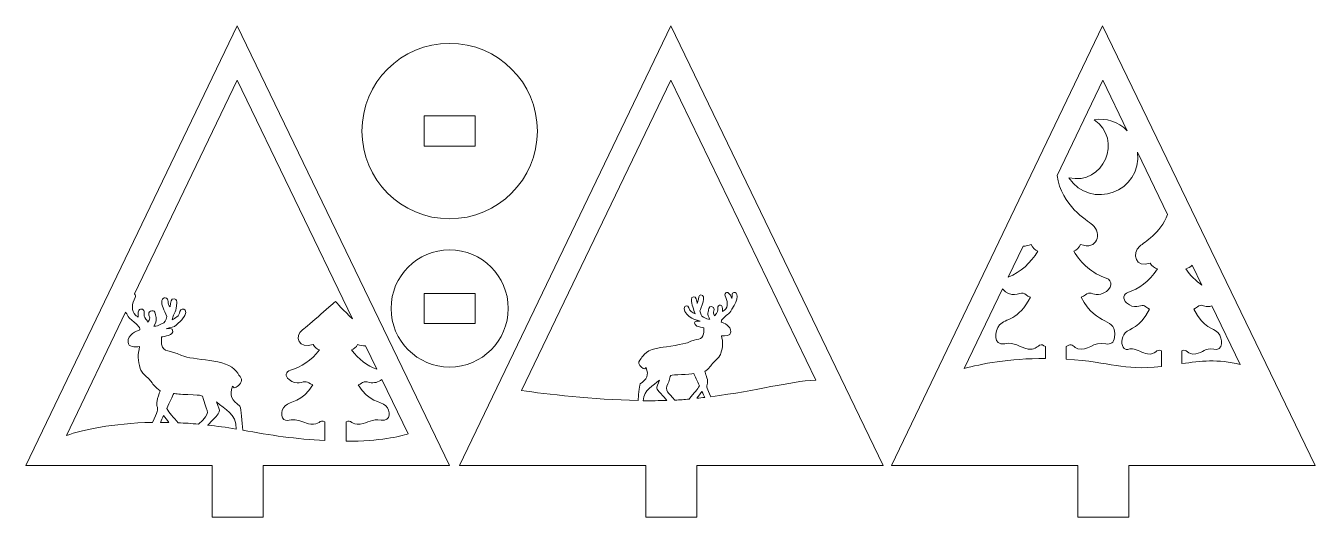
# Model space of a CAD drawing. Header units: inches. Extents: x 0.3 to 15.5, y 0.1 to 5.8.
import ezdxf

# ---------------------------------------------------------------- set-up
doc = ezdxf.new("R2010")
doc.units = ezdxf.units.IN
doc.header["$MEASUREMENT"] = 0
doc.layers.add('_U+0421_U+043B_U+043E_U+0439 1', color=7, linetype='Continuous')

msp = doc.modelspace()

# ---------------------------------------------------------------- linework, layer by layer
at = {"layer": '_U+0421_U+043B_U+043E_U+0439 1', "color": 1, "lineweight": 9, "true_color": 0xff0000}
for points in [[(2.796, 5.846), (0.309, 0.67), (2.502, 0.67), (2.502, 0.062), (3.103, 0.062), (3.103, 0.67), (5.297, 0.67), (2.796, 5.846)], [(7.9, 5.846), (5.413, 0.67), (7.606, 0.67), (7.606, 0.062), (8.207, 0.062), (8.207, 0.67), (10.401, 0.67), (7.9, 5.846)], [(12.984, 5.846), (10.497, 0.67), (12.691, 0.67), (12.691, 0.062), (13.292, 0.062), (13.292, 0.67), (15.486, 0.67), (12.984, 5.846)], [(5.598, 4.429), (4.996, 4.429), (4.996, 4.784), (5.598, 4.784), (5.598, 4.429), (5.598, 4.429)], [(5.598, 2.341), (4.996, 2.341), (4.996, 2.696), (5.598, 2.696), (5.598, 2.341), (5.598, 2.341)]]:
    msp.add_lwpolyline(points, dxfattribs=at)
for points, knots in [([(5.297, 5.639), (4.727, 5.639), (4.265, 5.177), (4.265, 4.607), (4.265, 4.036), (4.727, 3.574), (5.297, 3.574), (5.868, 3.574), (6.33, 4.036), (6.33, 4.607), (6.33, 5.177), (5.868, 5.639), (5.297, 5.639)], [0, 0, 0, 0, 1, 1, 1, 2, 2, 2, 3, 3, 3, 4, 4, 4, 4]), ([(2.796, 5.206), (2.796, 5.206), (4.153, 2.398), (4.153, 2.398), (4.057, 2.483), (3.958, 2.601), (3.953, 2.6), (3.949, 2.601), (3.629, 2.313), (3.566, 2.267), (3.466, 2.194), (3.518, 2.035), (3.692, 2.093), (3.709, 2.062), (3.736, 2.04), (3.766, 2.032), (3.668, 1.901), (3.554, 1.829), (3.423, 1.791), (3.367, 1.775), (3.355, 1.724), (3.407, 1.683), (3.5, 1.608), (3.57, 1.665), (3.609, 1.656), (3.634, 1.651), (3.646, 1.634), (3.686, 1.619), (3.562, 1.412), (3.425, 1.431), (3.36, 1.372), (3.332, 1.347), (3.315, 1.303), (3.322, 1.259), (3.338, 1.168), (3.426, 1.214), (3.478, 1.209), (3.536, 1.202), (3.599, 1.166), (3.662, 1.157), (3.765, 1.142), (3.765, 1.218), (3.829, 1.186), (3.829, 1.186), (3.829, 0.963), (3.829, 0.963), (3.494, 0.981), (3.182, 1.027), (2.862, 1.086), (2.855, 1.182), (2.845, 1.334), (2.83, 1.368), (2.732, 1.441), (2.702, 1.489), (2.743, 1.604), (2.766, 1.562), (2.805, 1.6), (2.835, 1.638), (2.871, 1.683), (2.832, 1.712), (2.786, 1.779), (2.68, 1.932), (2.272, 1.903), (2.143, 1.966), (1.996, 2.038), (1.932, 1.992), (1.908, 2.097), (1.903, 2.12), (1.904, 2.17), (1.907, 2.184), (1.932, 2.188), (2.057, 2.201), (2.037, 2.264), (2.033, 2.278), (2.024, 2.284), (1.96, 2.279), (2.014, 2.298), (2.054, 2.296), (2.084, 2.324), (2.297, 2.509), (2.131, 2.547), (2.123, 2.482), (2.115, 2.428), (2.069, 2.408), (2.032, 2.384), (2.054, 2.481), (2.083, 2.478), (2.085, 2.585), (2.085, 2.599), (2.09, 2.627), (2.058, 2.633), (2.013, 2.641), (2.013, 2.589), (2.008, 2.538), (1.966, 2.568), (2.002, 2.637), (1.95, 2.643), (1.932, 2.645), (1.916, 2.633), (1.912, 2.614), (1.901, 2.551), (1.939, 2.502), (1.969, 2.423), (1.956, 2.376), (1.948, 2.355), (1.908, 2.336), (1.87, 2.321), (1.849, 2.302), (1.816, 2.31), (1.867, 2.384), (1.836, 2.416), (1.833, 2.462), (1.83, 2.508), (1.753, 2.495), (1.756, 2.45), (1.757, 2.435), (1.762, 2.423), (1.767, 2.409), (1.763, 2.388), (1.757, 2.371), (1.75, 2.358), (1.734, 2.376), (1.741, 2.373), (1.723, 2.393), (1.679, 2.442), (1.724, 2.48), (1.69, 2.504), (1.669, 2.519), (1.62, 2.519), (1.633, 2.417), (1.622, 2.424), (1.612, 2.43), (1.602, 2.439), (1.545, 2.486), (1.559, 2.58), (1.596, 2.648), (1.604, 2.663), (1.6, 2.679), (1.587, 2.689), (1.587, 2.689), (2.796, 5.206), (2.796, 5.206)], [0, 0, 0, 0, 1, 1, 1, 2, 2, 2, 3, 3, 3, 4, 4, 4, 5, 5, 5, 6, 6, 6, 7, 7, 7, 8, 8, 8, 9, 9, 9, 10, 10, 10, 11, 11, 11, 12, 12, 12, 13, 13, 13, 14, 14, 14, 15, 15, 15, 16, 16, 16, 17, 17, 17, 18, 18, 18, 19, 19, 19, 20, 20, 20, 21, 21, 21, 22, 22, 22, 23, 23, 23, 24, 24, 24, 25, 25, 25, 26, 26, 26, 27, 27, 27, 28, 28, 28, 29, 29, 29, 30, 30, 30, 31, 31, 31, 32, 32, 32, 33, 33, 33, 34, 34, 34, 35, 35, 35, 36, 36, 36, 37, 37, 37, 38, 38, 38, 39, 39, 39, 40, 40, 40, 41, 41, 41, 42, 42, 42, 43, 43, 43, 44, 44, 44, 45, 45, 45, 46, 46, 46, 47, 47, 47, 47]), ([(7.9, 5.206), (7.9, 5.206), (9.607, 1.675), (9.607, 1.675), (9.283, 1.659), (8.933, 1.552), (8.373, 1.48), (8.273, 1.676), (8.37, 1.573), (8.318, 1.73), (8.316, 1.736), (8.303, 1.772), (8.303, 1.777), (8.396, 1.851), (8.345, 1.828), (8.441, 1.921), (8.486, 1.965), (8.482, 1.966), (8.49, 1.991), (8.517, 2.069), (8.516, 2.12), (8.497, 2.198), (8.543, 2.197), (8.606, 2.19), (8.608, 2.242), (8.611, 2.314), (8.527, 2.348), (8.495, 2.358), (8.496, 2.366), (8.497, 2.373), (8.498, 2.381), (8.592, 2.487), (8.58, 2.433), (8.619, 2.511), (8.707, 2.631), (8.69, 2.717), (8.644, 2.708), (8.613, 2.702), (8.627, 2.678), (8.618, 2.637), (8.576, 2.755), (8.525, 2.696), (8.54, 2.668), (8.57, 2.613), (8.581, 2.536), (8.535, 2.498), (8.527, 2.491), (8.519, 2.487), (8.51, 2.481), (8.523, 2.589), (8.449, 2.562), (8.453, 2.526), (8.457, 2.487), (8.455, 2.478), (8.415, 2.433), (8.409, 2.443), (8.405, 2.457), (8.402, 2.474), (8.406, 2.486), (8.41, 2.495), (8.41, 2.507), (8.413, 2.544), (8.35, 2.555), (8.348, 2.517), (8.345, 2.48), (8.32, 2.454), (8.362, 2.394), (8.335, 2.387), (8.318, 2.403), (8.287, 2.415), (8.254, 2.431), (8.254, 2.454), (8.244, 2.492), (8.251, 2.511), (8.33, 2.686), (8.253, 2.677), (8.222, 2.673), (8.238, 2.661), (8.213, 2.577), (8.209, 2.593), (8.204, 2.608), (8.199, 2.633), (8.193, 2.669), (8.142, 2.661), (8.143, 2.624), (8.146, 2.566), (8.171, 2.506), (8.186, 2.454), (8.157, 2.473), (8.12, 2.483), (8.114, 2.527), (8.109, 2.565), (8.056, 2.554), (8.058, 2.519), (8.065, 2.409), (8.231, 2.374), (8.245, 2.369), (8.222, 2.37), (8.215, 2.369), (8.201, 2.369), (8.176, 2.371), (8.171, 2.334), (8.208, 2.312), (8.229, 2.3), (8.269, 2.295), (8.288, 2.292), (8.29, 2.28), (8.291, 2.239), (8.287, 2.221), (8.268, 2.137), (8.216, 2.173), (8.097, 2.115), (8.069, 2.102), (7.839, 2.064), (7.783, 2.058), (7.619, 2.042), (7.573, 1.959), (7.552, 1.931), (7.528, 1.9), (7.513, 1.879), (7.536, 1.849), (7.56, 1.818), (7.592, 1.787), (7.611, 1.822), (7.644, 1.729), (7.619, 1.689), (7.54, 1.63), (7.528, 1.603), (7.519, 1.475), (7.516, 1.435), (6.986, 1.446), (6.431, 1.512), (6.144, 1.551), (6.144, 1.551), (7.9, 5.206), (7.9, 5.206)], [0, 0, 0, 0, 1, 1, 1, 2, 2, 2, 3, 3, 3, 4, 4, 4, 5, 5, 5, 6, 6, 6, 7, 7, 7, 8, 8, 8, 9, 9, 9, 10, 10, 10, 11, 11, 11, 12, 12, 12, 13, 13, 13, 14, 14, 14, 15, 15, 15, 16, 16, 16, 17, 17, 17, 18, 18, 18, 19, 19, 19, 20, 20, 20, 21, 21, 21, 22, 22, 22, 23, 23, 23, 24, 24, 24, 25, 25, 25, 26, 26, 26, 27, 27, 27, 28, 28, 28, 29, 29, 29, 30, 30, 30, 31, 31, 31, 32, 32, 32, 33, 33, 33, 34, 34, 34, 35, 35, 35, 36, 36, 36, 37, 37, 37, 38, 38, 38, 39, 39, 39, 40, 40, 40, 41, 41, 41, 42, 42, 42, 43, 43, 43, 44, 44, 44, 45, 45, 45, 45]), ([(12.985, 5.206), (12.985, 5.206), (13.272, 4.611), (13.272, 4.611), (13.17, 4.717), (13.024, 4.763), (12.883, 4.74), (13.229, 4.507), (12.995, 3.961), (12.585, 4.057), (12.84, 3.671), (13.455, 3.89), (13.394, 4.359), (13.394, 4.359), (13.749, 3.626), (13.749, 3.626), (13.661, 3.402), (13.477, 3.3), (13.421, 3.252), (13.323, 3.168), (13.373, 2.986), (13.543, 3.053), (13.56, 3.018), (13.599, 2.993), (13.628, 2.984), (13.531, 2.83), (13.405, 2.75), (13.282, 2.708), (13.228, 2.69), (13.215, 2.632), (13.266, 2.584), (13.355, 2.501), (13.428, 2.564), (13.463, 2.554), (13.475, 2.551), (13.51, 2.523), (13.537, 2.512), (13.418, 2.278), (13.309, 2.295), (13.249, 2.23), (13.2, 2.177), (13.198, 2.079), (13.239, 2.046), (13.273, 2.018), (13.283, 2.049), (13.335, 2.043), (13.392, 2.036), (13.452, 1.994), (13.513, 1.984), (13.612, 1.967), (13.615, 2.053), (13.675, 2.018), (13.675, 2.018), (13.675, 1.836), (13.675, 1.836), (13.196, 1.783), (13.107, 1.888), (12.554, 1.922), (12.554, 1.922), (12.554, 2.07), (12.554, 2.07), (12.565, 2.075), (12.575, 2.082), (12.585, 2.087), (12.624, 2.105), (12.646, 2.059), (12.691, 2.045), (12.805, 2.008), (12.874, 2.134), (13.021, 2.103), (13.082, 2.09), (13.116, 2.117), (13.124, 2.176), (13.16, 2.426), (12.914, 2.292), (12.731, 2.65), (12.776, 2.669), (12.79, 2.691), (12.817, 2.698), (12.859, 2.709), (12.905, 2.656), (12.992, 2.698), (13.099, 2.748), (13.108, 2.847), (13.026, 2.875), (12.858, 2.933), (12.738, 3.041), (12.643, 3.193), (12.676, 3.204), (12.706, 3.233), (12.725, 3.273), (12.921, 3.196), (12.978, 3.405), (12.865, 3.502), (12.794, 3.564), (12.503, 3.723), (12.447, 4.085), (12.447, 4.085), (12.985, 5.206), (12.985, 5.206)], [0, 0, 0, 0, 1, 1, 1, 2, 2, 2, 3, 3, 3, 4, 4, 4, 5, 5, 5, 6, 6, 6, 7, 7, 7, 8, 8, 8, 9, 9, 9, 10, 10, 10, 11, 11, 11, 12, 12, 12, 13, 13, 13, 14, 14, 14, 15, 15, 15, 16, 16, 16, 17, 17, 17, 18, 18, 18, 19, 19, 19, 20, 20, 20, 21, 21, 21, 22, 22, 22, 23, 23, 23, 24, 24, 24, 25, 25, 25, 26, 26, 26, 27, 27, 27, 28, 28, 28, 29, 29, 29, 30, 30, 30, 31, 31, 31, 32, 32, 32, 33, 33, 33, 33]), ([(5.297, 3.208), (4.917, 3.208), (4.608, 2.899), (4.608, 2.519), (4.608, 2.138), (4.917, 1.829), (5.297, 1.829), (5.678, 1.829), (5.987, 2.138), (5.987, 2.519), (5.987, 2.899), (5.678, 3.208), (5.297, 3.208)], [0, 0, 0, 0, 1, 1, 1, 2, 2, 2, 3, 3, 3, 4, 4, 4, 4]), ([(12.047, 3.253), (12.078, 3.251), (12.111, 3.261), (12.141, 3.273), (12.16, 3.233), (12.19, 3.203), (12.223, 3.193), (12.134, 3.053), (12.022, 2.946), (11.871, 2.887), (11.871, 2.887), (12.047, 3.253), (12.047, 3.253)], [0, 0, 0, 0, 1, 1, 1, 2, 2, 2, 3, 3, 3, 4, 4, 4, 4]), ([(14.152, 2.791), (14.084, 2.842), (14.011, 2.91), (13.965, 2.984), (13.987, 2.991), (14.021, 3.007), (14.037, 3.03), (14.037, 3.03), (14.152, 2.791), (14.152, 2.791)], [0, 0, 0, 0, 1, 1, 1, 2, 2, 2, 3, 3, 3, 3]), ([(11.805, 2.751), (11.9, 2.63), (12.01, 2.709), (12.048, 2.698), (12.075, 2.691), (12.089, 2.669), (12.134, 2.65), (11.997, 2.38), (11.84, 2.399), (11.77, 2.325), (11.705, 2.255), (11.698, 2.076), (11.831, 2.103), (11.954, 2.129), (11.998, 2.06), (12.107, 2.041), (12.18, 2.029), (12.205, 2.064), (12.241, 2.085), (12.27, 2.102), (12.285, 2.083), (12.311, 2.07), (12.311, 2.07), (12.311, 1.93), (12.311, 1.93), (11.88, 1.931), (11.547, 1.864), (11.355, 1.813), (11.355, 1.813), (11.805, 2.751), (11.805, 2.751)], [0, 0, 0, 0, 1, 1, 1, 2, 2, 2, 3, 3, 3, 4, 4, 4, 5, 5, 5, 6, 6, 6, 7, 7, 7, 8, 8, 8, 9, 9, 9, 10, 10, 10, 10]), ([(1.498, 2.455), (1.546, 2.358), (1.532, 2.425), (1.648, 2.295), (1.649, 2.285), (1.65, 2.275), (1.652, 2.266), (1.612, 2.253), (1.508, 2.212), (1.512, 2.122), (1.515, 2.059), (1.592, 2.067), (1.649, 2.069), (1.626, 1.972), (1.625, 1.91), (1.657, 1.813), (1.667, 1.782), (1.663, 1.781), (1.718, 1.727), (1.839, 1.61), (1.772, 1.642), (1.889, 1.549), (1.888, 1.542), (1.872, 1.498), (1.87, 1.491), (1.805, 1.295), (1.928, 1.427), (1.799, 1.177), (1.322, 1.168), (0.982, 1.087), (0.788, 1.025), (0.788, 1.025), (1.484, 2.474), (1.484, 2.474), (1.489, 2.468), (1.494, 2.461), (1.498, 2.455)], [0, 0, 0, 0, 1, 1, 1, 2, 2, 2, 3, 3, 3, 4, 4, 4, 5, 5, 5, 6, 6, 6, 7, 7, 7, 8, 8, 8, 9, 9, 9, 10, 10, 10, 11, 11, 11, 12, 12, 12, 12]), ([(13.918, 2.018), (13.979, 2.053), (13.978, 1.966), (14.079, 1.984), (14.171, 1.999), (14.186, 2.06), (14.291, 2.038), (14.406, 2.013), (14.401, 2.169), (14.344, 2.23), (14.282, 2.297), (14.175, 2.277), (14.056, 2.512), (14.083, 2.523), (14.118, 2.551), (14.13, 2.554), (14.165, 2.564), (14.199, 2.523), (14.269, 2.548), (14.269, 2.548), (14.603, 1.858), (14.603, 1.858), (14.342, 1.926), (14.134, 1.901), (13.918, 1.869), (13.918, 1.869), (13.918, 2.018), (13.918, 2.018), (13.918, 2.018), (13.918, 2.018), (13.918, 2.018)], [0, 0, 0, 0, 1, 1, 1, 2, 2, 2, 3, 3, 3, 4, 4, 4, 5, 5, 5, 6, 6, 6, 7, 7, 7, 8, 8, 8, 9, 9, 9, 10, 10, 10, 10]), ([(4.215, 2.093), (4.244, 2.083), (4.277, 2.075), (4.308, 2.079), (4.308, 2.079), (4.44, 1.805), (4.44, 1.805), (4.328, 1.845), (4.228, 1.916), (4.141, 2.032), (4.171, 2.04), (4.197, 2.063), (4.215, 2.093)], [0, 0, 0, 0, 1, 1, 1, 2, 2, 2, 3, 3, 3, 4, 4, 4, 4]), ([(4.245, 1.157), (4.339, 1.17), (4.384, 1.223), (4.492, 1.204), (4.611, 1.183), (4.604, 1.32), (4.546, 1.372), (4.481, 1.432), (4.344, 1.413), (4.22, 1.619), (4.299, 1.647), (4.263, 1.669), (4.356, 1.648), (4.407, 1.637), (4.458, 1.65), (4.499, 1.682), (4.499, 1.682), (4.808, 1.043), (4.808, 1.043), (4.71, 1.011), (4.482, 0.955), (4.078, 0.956), (4.078, 0.956), (4.078, 1.186), (4.078, 1.186), (4.142, 1.218), (4.14, 1.142), (4.245, 1.157)], [0, 0, 0, 0, 1, 1, 1, 2, 2, 2, 3, 3, 3, 4, 4, 4, 5, 5, 5, 6, 6, 6, 7, 7, 7, 8, 8, 8, 9, 9, 9, 9]), ([(7.735, 1.577), (7.738, 1.565), (7.817, 1.476), (7.856, 1.436), (7.765, 1.433), (7.671, 1.432), (7.576, 1.433), (7.58, 1.562), (7.698, 1.611), (7.766, 1.673), (7.751, 1.634), (7.731, 1.593), (7.735, 1.577)], [0, 0, 0, 0, 1, 1, 1, 2, 2, 2, 3, 3, 3, 4, 4, 4, 4]), ([(8.116, 1.451), (8.062, 1.446), (8.007, 1.442), (7.95, 1.439), (7.869, 1.533), (7.826, 1.546), (7.868, 1.633), (7.877, 1.652), (7.896, 1.726), (7.902, 1.73), (7.92, 1.738), (8.126, 1.742), (8.172, 1.752), (8.184, 1.725), (8.211, 1.667), (8.238, 1.609), (8.214, 1.558), (8.18, 1.536), (8.116, 1.451)], [0, 0, 0, 0, 1, 1, 1, 2, 2, 2, 3, 3, 3, 4, 4, 4, 5, 5, 5, 6, 6, 6, 6]), ([(8.268, 1.543), (8.281, 1.517), (8.295, 1.485), (8.301, 1.471), (8.27, 1.468), (8.239, 1.464), (8.207, 1.461), (8.224, 1.485), (8.251, 1.52), (8.268, 1.543)], [0, 0, 0, 0, 1, 1, 1, 2, 2, 2, 3, 3, 3, 3]), ([(2.342, 1.157), (2.259, 1.165), (2.179, 1.17), (2.103, 1.173), (2.046, 1.236), (1.994, 1.288), (1.969, 1.341), (2.002, 1.413), (2.035, 1.485), (2.05, 1.518), (2.076, 1.512), (2.127, 1.509), (2.217, 1.504), (2.408, 1.494), (2.386, 1.504), (2.403, 1.437), (2.444, 1.28), (2.497, 1.307), (2.342, 1.157)], [0, 0, 0, 0, 1, 1, 1, 2, 2, 2, 3, 3, 3, 4, 4, 4, 5, 5, 5, 6, 6, 6, 6]), ([(2.552, 1.421), (2.651, 1.328), (2.79, 1.283), (2.786, 1.099), (2.669, 1.119), (2.557, 1.134), (2.449, 1.146), (2.449, 1.146), (2.451, 1.146), (2.451, 1.146), (2.627, 1.328), (2.602, 1.286), (2.552, 1.421)], [0, 0, 0, 0, 1, 1, 1, 2, 2, 2, 3, 3, 3, 4, 4, 4, 4]), ([(1.994, 1.177), (1.96, 1.177), (1.926, 1.178), (1.893, 1.178), (1.905, 1.202), (1.917, 1.23), (1.931, 1.26), (1.949, 1.236), (1.974, 1.204), (1.994, 1.177)], [0, 0, 0, 0, 1, 1, 1, 2, 2, 2, 3, 3, 3, 3])]:
    msp.add_open_spline(points, degree=3, knots=knots, dxfattribs=at)

doc.saveas('drawing.dxf')
